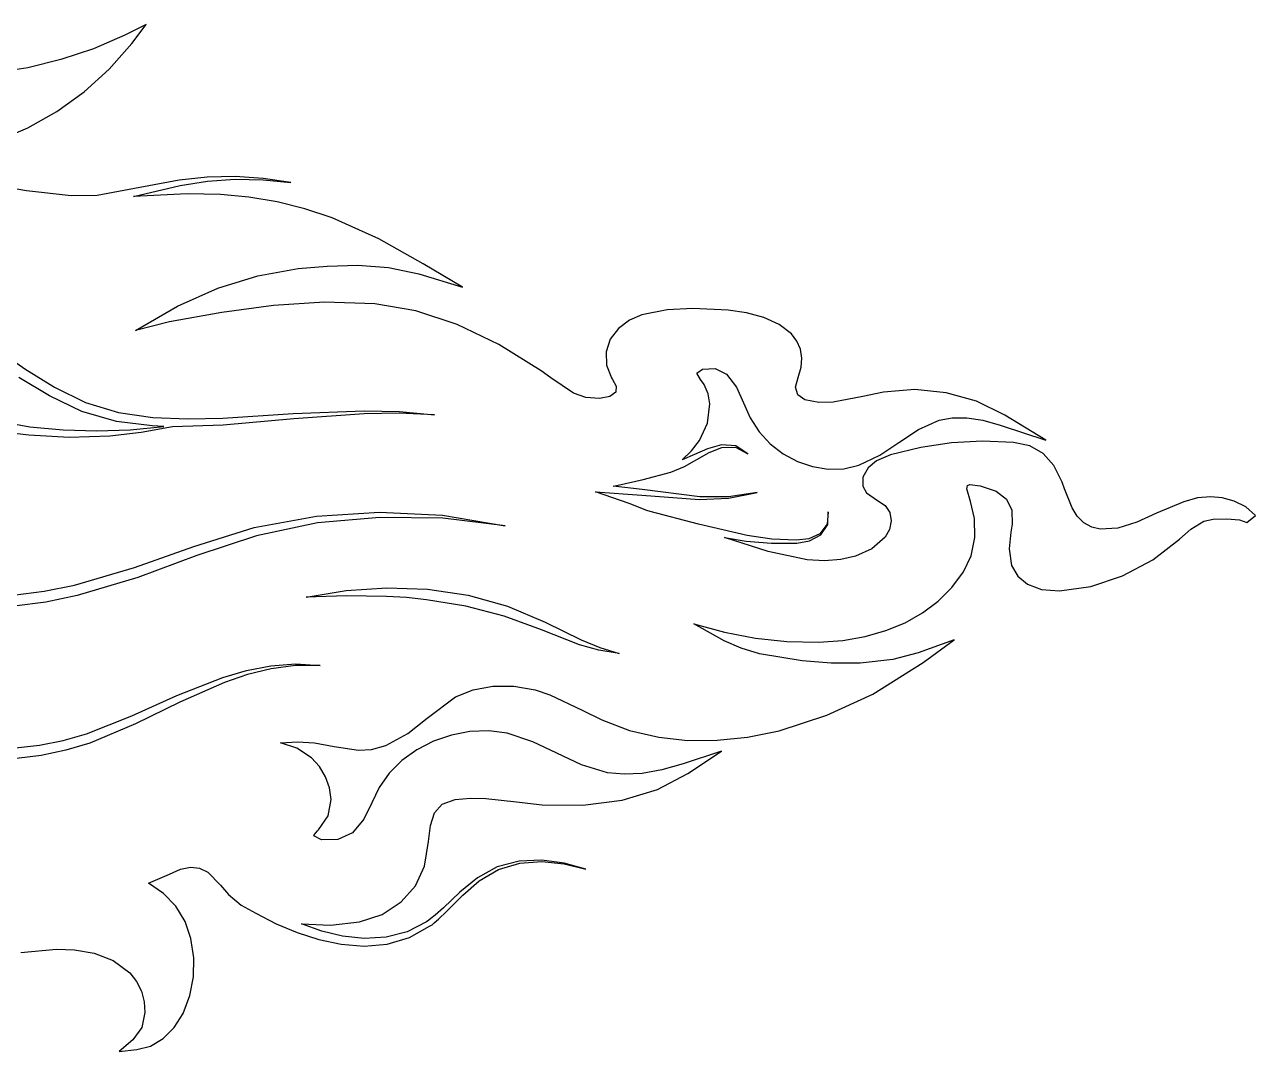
# Model space of a CAD drawing. Extents: x 0 to 244, y 0 to 91.
# Drawn here: x 146.5 to 244.3, y 2.5 to 84.1 of the extents above; entities that cross this region are included whole.
import ezdxf

# ---------------------------------------------------------------- set-up
doc = ezdxf.new("R2010")
doc.units = 0

msp = doc.modelspace()

# ---------------------------------------------------------------- linework, layer by layer
at = {"layer": 'Layer 1'}
for p, q in [((154.46092, 83.24537), (151.955791, 82.151564)), ((156.15036, 84.081741), (154.46092, 83.24537)), ((155.00623, 82.583421), (156.15036, 84.081741)), ((151.955791, 82.151564), (149.374758, 81.29532)), ((153.218626, 80.539397), (155.00623, 82.583421)), ((149.374758, 81.29532), (146.733264, 80.657876)), ((146.733264, 80.657876), (144.046754, 80.220472)), ((151.228781, 78.730945), (153.218626, 80.539397)), ((149.060134, 77.169518), (151.228781, 78.730945)), ((146.736128, 75.866574), (149.060134, 77.169518)), ((144.280203, 74.833567), (146.736128, 75.866574)), ((146.647826, 70.858278), (143.159971, 71.485761)), ((158.765038, 71.716095), (154.371608, 70.884082)), ((160.988347, 71.959507), (158.765038, 71.716095)), ((158.837778, 71.281767), (161.020202, 71.630784)), ((163.224298, 72.013151), (160.988347, 71.959507)), ((161.020202, 71.630784), (163.224398, 71.792967)), ((165.447015, 71.857806), (163.224298, 72.013151)), ((163.224398, 71.792967), (165.442889, 71.74768)), ((165.442889, 71.74768), (167.651588, 71.534598)), ((167.651588, 71.534598), (165.447015, 71.857806)), ((150.17553, 70.477181), (146.647826, 70.858278)), ((152.24, 70.4858), (150.17553, 70.477181)), ((154.371608, 70.884082), (152.24, 70.4858)), ((155.129918, 70.412089), (158.837778, 71.281767)), ((156.765278, 70.498331), (155.129918, 70.412089)), ((159.405174, 70.622826), (156.765278, 70.498331)), ((162.047788, 70.589017), (159.405174, 70.622826)), ((164.313221, 70.369681), (162.047788, 70.589017)), ((166.553027, 69.98326), (164.313221, 70.369681)), ((168.757983, 69.4317), (166.553027, 69.98326)), ((170.918868, 68.716947), (168.757983, 69.4317)), ((174.619734, 67.050576), (170.918868, 68.716947)), ((178.160708, 65.066967), (174.619734, 67.050576)), ((165.021937, 64.120728), (168.216828, 64.681972)), ((168.216828, 64.681972), (170.533449, 64.891032)), ((170.533449, 64.891032), (172.955827, 64.956773)), ((172.955827, 64.956773), (175.406305, 64.781451)), ((175.406305, 64.781451), (177.807228, 64.267317)), ((181.287448, 63.206747), (178.160708, 65.066967)), ((161.846093, 63.133698), (165.021937, 64.120728)), ((177.807228, 64.267317), (181.287448, 63.206747)), ((158.625691, 61.693251), (161.846093, 63.133698)), ((155.297128, 59.771752), (158.625691, 61.693251)), ((166.253173, 61.758691), (162.148829, 61.198)), ((170.310454, 62.030153), (166.253173, 61.758691)), ((174.321498, 61.895532), (170.310454, 62.030153)), ((177.565097, 61.331198), (174.321498, 61.895532)), ((162.148829, 61.198), (157.996598, 60.464932)), ((180.854084, 60.249265), (177.565097, 61.331198)), ((195.518451, 60.998737), (194.540732, 60.575356)), ((197.552007, 61.412141), (195.518451, 60.998737)), ((199.583477, 61.525466), (197.552007, 61.412141)), ((202.382846, 61.388645), (199.583477, 61.525466)), ((203.84599, 61.159383), (202.382846, 61.388645)), ((205.231706, 60.787129), (203.84599, 61.159383)), ((206.450192, 60.245065), (205.231706, 60.787129)), ((141.937842, 59.954689), (146.494519, 56.724764)), ((157.996598, 60.464932), (155.297128, 59.771752)), ((184.176854, 58.65441), (180.854084, 60.249265)), ((193.662427, 59.934431), (193.00688, 59.073717)), ((194.540732, 60.575356), (193.662427, 59.934431)), ((207.411647, 59.506371), (206.450192, 60.245065)), ((193.00688, 59.073717), (192.688402, 58.0704)), ((207.849335, 58.927992), (207.411647, 59.506371)), ((208.129824, 58.270385), (207.849335, 58.927992)), ((187.521798, 56.551312), (184.176854, 58.65441)), ((192.688402, 58.0704), (192.720075, 57.018225)), ((208.24411, 57.56465), (208.129824, 58.270385)), ((146.494519, 56.724764), (148.859699, 55.265424)), ((192.720075, 57.018225), (193.114978, 56.010941)), ((200.345185, 56.705721), (201.357066, 56.750977)), ((201.357066, 56.750977), (202.265525, 56.303035)), ((207.94899, 56.029749), (208.183186, 56.841891)), ((208.183186, 56.841891), (208.24411, 57.56465)), ((148.466442, 54.565532), (146.040122, 56.025462)), ((188.285022, 55.99304), (187.521798, 56.551312)), ((190.108064, 54.788185), (188.285022, 55.99304)), ((193.114978, 56.010941), (193.207866, 55.87237)), ((193.207866, 55.87237), (193.500011, 55.345179)), ((199.89661, 56.386528), (200.345185, 56.705721)), ((200.190968, 55.878551), (199.89661, 56.386528)), ((200.491752, 55.476531), (200.190968, 55.878551)), ((202.265525, 56.303035), (203.037435, 55.26793)), ((207.740605, 55.25182), (207.94899, 56.029749)), ((148.859699, 55.265424), (151.322499, 54.046384)), ((191.082169, 54.430505), (190.108064, 54.788185)), ((193.462382, 54.851683), (192.977228, 54.523179)), ((193.500011, 55.345179), (193.462382, 54.851683)), ((200.805723, 54.731379), (200.491752, 55.476531)), ((203.037435, 55.26793), (203.610745, 54.014775)), ((207.920178, 54.648799), (207.740605, 55.25182)), ((214.718145, 54.875916), (213.081275, 54.525769)), ((217.2258, 55.071079), (214.718145, 54.875916)), ((219.7093, 54.822644), (217.2258, 55.071079)), ((222.110502, 54.141676), (219.7093, 54.822644)), ((151.043312, 53.326982), (148.466442, 54.565532)), ((151.322499, 54.046384), (153.957517, 53.260518)), ((192.151532, 54.35143), (191.082169, 54.430505)), ((192.977228, 54.523179), (192.151532, 54.35143)), ((200.737937, 52.411692), (200.936884, 53.933491)), ((200.936884, 53.933491), (200.805723, 54.731379)), ((203.610745, 54.014775), (204.144255, 52.830285)), ((208.483465, 54.266272), (207.920178, 54.648799)), ((209.60354, 54.056128), (208.483465, 54.266272)), ((210.739312, 54.079466), (209.60354, 54.056128)), ((213.081275, 54.525769), (210.739312, 54.079466)), ((224.371265, 53.039236), (222.110502, 54.141676)), ((153.790614, 52.54329), (151.043312, 53.326982)), ((153.957517, 53.260518), (156.676939, 52.853524)), ((156.676939, 52.853524), (159.458324, 52.733825)), ((162.241419, 52.80319), (167.835789, 53.171061)), ((167.835789, 53.171061), (173.453464, 53.382291)), ((173.457629, 53.148356), (167.869959, 52.740655)), ((173.453464, 53.382291), (176.262498, 53.316405)), ((176.258519, 53.18378), (173.457629, 53.148356)), ((179.060489, 53.072723), (176.258519, 53.18378)), ((176.262498, 53.316405), (179.060489, 53.072723)), ((204.144255, 52.830285), (204.85089, 51.721757)), ((219.147055, 52.629855), (220.194205, 52.818497)), ((220.194205, 52.818497), (221.347183, 52.817618)), ((221.347183, 52.817618), (222.614538, 52.626607)), ((227.623815, 51.056986), (224.371265, 53.039236)), ((143.795016, 52.694924), (146.901886, 52.120489)), ((146.901886, 52.120489), (149.557367, 51.864214)), ((149.557367, 51.864214), (152.221079, 51.780808)), ((152.221079, 51.780808), (154.884594, 51.870262)), ((156.624062, 52.178042), (153.790614, 52.54329)), ((154.884594, 51.870262), (157.539486, 52.132565)), ((158.236059, 52.115061), (155.755066, 51.665766)), ((157.539486, 52.132565), (156.624062, 52.178042)), ((162.273979, 52.247909), (158.236059, 52.115061)), ((159.458324, 52.733825), (162.241419, 52.80319)), ((167.869959, 52.740655), (162.273979, 52.247909)), ((200.096574, 51.017381), (200.737937, 52.411692)), ((215.955895, 50.864375), (217.513307, 51.902073)), ((217.513307, 51.902073), (219.147055, 52.629855)), ((222.614538, 52.626607), (224.004825, 52.244856)), ((224.004825, 52.244856), (227.623815, 51.056986)), ((146.818389, 51.438453), (145.216829, 51.644142)), ((150.033238, 51.250631), (146.818389, 51.438453)), ((153.251459, 51.367192), (150.033238, 51.250631)), ((155.755066, 51.665766), (153.251459, 51.367192)), ((199.474955, 50.19001), (200.096574, 51.017381)), ((204.85089, 51.721757), (205.733932, 50.764508)), ((214.438829, 49.848552), (215.955895, 50.864375)), ((222.584758, 50.968363), (220.124638, 50.834145)), ((225.052006, 50.874413), (222.584758, 50.968363)), ((226.355193, 50.593362), (225.052006, 50.874413)), ((198.724224, 49.477721), (199.474955, 50.19001)), ((199.702222, 49.902268), (198.724224, 49.477721)), ((200.748036, 50.369825), (199.702222, 49.902268)), ((199.908895, 49.513523), (200.866049, 50.061081)), ((201.850092, 50.682569), (200.748036, 50.369825)), ((200.866049, 50.061081), (201.891585, 50.466344)), ((202.998852, 50.595323), (201.850092, 50.682569)), ((201.891585, 50.466344), (202.967495, 50.489746)), ((202.967495, 50.489746), (203.936425, 49.966611)), ((203.936425, 49.966611), (202.998852, 50.595323)), ((205.733932, 50.764508), (206.758394, 49.97384)), ((206.758394, 49.97384), (207.889287, 49.365054)), ((215.288876, 49.887581), (214.174987, 49.398276)), ((217.687419, 50.473353), (215.288876, 49.887581)), ((220.124638, 50.834145), (217.687419, 50.473353)), ((227.422133, 49.980814), (226.355193, 50.593362)), ((228.269742, 49.022923), (227.422133, 49.980814)), ((197.836685, 48.511333), (198.906495, 48.956595)), ((198.906495, 48.956595), (199.908895, 49.513523)), ((207.889287, 49.365054), (209.091625, 48.953452)), ((209.091625, 48.953452), (210.330419, 48.754336)), ((211.570682, 48.783006), (212.777425, 49.054765)), ((212.777425, 49.054765), (214.438829, 49.848552)), ((214.174987, 49.398276), (213.504838, 48.861795)), ((228.914936, 47.705843), (228.269742, 49.022923)), ((193.639785, 47.460714), (195.622375, 47.921275)), ((195.622375, 47.921275), (197.836685, 48.511333)), ((210.330419, 48.754336), (211.570682, 48.783006)), ((213.083456, 48.104281), (213.079422, 47.398111)), ((213.504838, 48.861795), (213.083456, 48.104281)), ((194.514206, 46.001869), (191.849276, 46.95541)), ((191.849276, 46.95541), (195.518866, 46.681505)), ((193.260916, 47.405272), (193.639785, 47.460714)), ((195.566176, 47.119257), (193.260916, 47.405272)), ((200.127246, 46.553549), (195.566176, 47.119257)), ((213.079422, 47.398111), (213.376438, 46.869715)), ((221.345589, 47.167571), (221.3918, 47.444735)), ((221.634229, 46.171025), (221.345589, 47.167571)), ((221.3918, 47.444735), (221.59595, 47.520632)), ((221.59595, 47.520632), (222.40703, 47.431296)), ((222.40703, 47.431296), (223.682417, 46.984008)), ((223.682417, 46.984008), (224.510182, 46.349848)), ((229.09838, 47.189323), (228.914936, 47.705843)), ((229.706955, 45.669745), (229.09838, 47.189323)), ((195.915016, 45.464902), (194.514206, 46.001869)), ((195.518866, 46.681505), (200.117206, 46.333633)), ((200.117206, 46.333633), (202.422913, 46.425756)), ((202.41896, 46.535983), (200.127246, 46.553549)), ((204.683086, 46.890937), (202.41896, 46.535983)), ((202.422913, 46.425756), (204.683086, 46.890937)), ((213.376438, 46.869715), (214.318656, 46.194101)), ((214.318656, 46.194101), (214.868707, 45.847089)), ((221.969241, 44.824075), (221.634229, 46.171025)), ((224.510182, 46.349848), (224.92156, 45.491297)), ((238.601104, 46.15973), (236.41456, 45.23334)), ((239.684076, 46.458946), (238.601104, 46.15973)), ((240.74, 46.5546), (239.684076, 46.458946)), ((241.642929, 46.456168), (240.74, 46.5546)), ((240.74, 46.5546), (240.74, 46.5546)), ((242.597179, 46.192542), (241.642929, 46.456168)), ((243.506697, 45.739003), (242.597179, 46.192542)), ((164.72559, 44.105359), (169.678268, 45.009246)), ((169.678268, 45.009246), (174.685522, 45.334656)), ((174.685522, 45.334656), (179.696936, 45.081229)), ((179.696936, 45.081229), (184.66209, 44.248601)), ((196.188238, 45.366124), (195.915016, 45.464902)), ((200.039695, 44.364698), (196.188238, 45.366124)), ((210.339032, 45.345069), (210.264876, 44.377996)), ((210.311829, 44.34525), (210.339032, 45.345069)), ((214.868707, 45.847089), (215.237568, 45.298566)), ((215.237568, 45.298566), (215.339171, 44.645409)), ((224.92156, 45.491297), (224.94778, 44.370836)), ((230.118513, 45.012608), (229.706955, 45.669745)), ((230.65497, 44.489253), (230.118513, 45.012608)), ((236.41456, 45.23334), (234.846067, 44.537931)), ((244.275429, 45.070834), (243.506697, 45.739003)), ((243.605809, 44.498855), (244.275429, 45.070834)), ((159.922092, 42.602671), (164.72559, 44.105359)), ((169.764379, 44.473227), (164.9016, 43.454355)), ((174.71379, 44.906875), (169.764379, 44.473227)), ((179.705062, 44.836498), (174.71379, 44.906875)), ((184.66209, 44.248601), (179.705062, 44.836498)), ((203.891018, 43.466894), (200.039695, 44.364698)), ((210.264876, 44.377996), (209.679448, 43.604689)), ((209.748471, 43.518809), (210.311829, 44.34525)), ((215.339171, 44.645409), (215.197649, 43.94771)), ((221.979232, 43.321076), (221.969241, 44.824075)), ((224.94778, 44.370836), (224.857362, 43.749078)), ((231.281705, 44.145475), (230.65497, 44.489253)), ((231.941312, 43.974373), (231.281705, 44.145475)), ((233.346665, 44.054437), (231.941312, 43.974373)), ((234.846067, 44.537931), (233.346665, 44.054437)), ((239.154088, 43.977362), (240.172069, 44.614143)), ((240.172069, 44.614143), (240.92539, 44.762464)), ((240.92539, 44.762464), (242.003049, 44.794778)), ((242.003049, 44.794778), (243.023654, 44.707952)), ((243.023654, 44.707952), (243.605809, 44.498855)), ((164.9016, 43.454355), (160.183758, 41.877274)), ((205.551701, 42.204396), (202.101041, 43.303036)), ((202.101041, 43.303036), (203.821471, 43.032103)), ((203.821471, 43.032103), (205.827705, 42.850803)), ((205.850556, 43.180359), (203.891018, 43.466894)), ((207.828958, 43.091948), (205.850556, 43.180359)), ((208.793474, 43.20659), (207.828958, 43.091948)), ((207.842001, 42.872199), (208.844752, 43.049512)), ((209.679448, 43.604689), (208.793474, 43.20659)), ((208.844752, 43.049512), (209.748471, 43.518809)), ((214.866383, 43.348036), (213.808652, 42.424424)), ((215.197649, 43.94771), (214.866383, 43.348036)), ((221.68184, 41.843565), (221.979232, 43.321076)), ((224.857362, 43.749078), (224.708206, 42.421368)), ((236.118364, 41.535488), (238.252559, 43.184253)), ((238.252559, 43.184253), (239.154088, 43.977362)), ((155.21224, 40.924829), (159.922092, 42.602671)), ((208.661996, 41.532137), (205.551701, 42.204396)), ((205.827705, 42.850803), (207.842001, 42.872199)), ((213.808652, 42.424424), (212.514045, 41.837884)), ((224.708206, 42.421368), (224.906959, 41.089778)), ((160.183758, 41.877274), (155.48357, 40.138855)), ((210.046428, 41.456016), (208.661996, 41.532137)), ((211.330631, 41.551729), (210.046428, 41.456016)), ((212.514045, 41.837884), (211.330631, 41.551729)), ((221.0947, 40.573075), (221.68184, 41.843565)), ((224.906959, 41.089778), (225.411719, 40.231975)), ((233.727773, 40.261641), (236.118364, 41.535488)), ((150.450139, 39.527798), (155.21224, 40.924829)), ((155.48357, 40.138855), (150.650958, 38.691217)), ((220.159652, 39.341119), (221.0947, 40.573075)), ((225.411719, 40.231975), (226.171979, 39.589628)), ((231.2146, 39.4204), (233.727773, 40.261641)), ((148.027977, 39.034313), (150.450139, 39.527798)), ((172.039946, 39.109311), (175.26084, 39.314487)), ((175.26084, 39.314487), (178.50462, 39.195831)), ((178.50462, 39.195831), (181.71623, 38.724925)), ((219.070297, 38.256772), (220.159652, 39.341119)), ((226.171979, 39.589628), (227.287223, 39.16799)), ((227.287223, 39.16799), (228.712659, 39.069453)), ((228.712659, 39.069453), (231.2146, 39.4204)), ((145.58063, 38.722709), (148.027977, 39.034313)), ((148.173174, 38.177074), (145.65729, 37.845845)), ((150.650958, 38.691217), (148.173174, 38.177074)), ((168.85698, 38.575469), (172.039946, 39.109311)), ((172.062839, 38.676908), (168.85698, 38.575469)), ((175.25012, 38.627254), (172.062839, 38.676908)), ((176.83606, 38.530474), (175.25012, 38.627254)), ((178.41365, 38.367307), (176.83606, 38.530474)), ((181.53704, 37.863151), (178.41365, 38.367307)), ((181.71623, 38.724925), (184.8555, 37.861571)), ((217.831676, 37.322482), (219.070297, 38.256772)), ((184.5941, 37.07217), (181.53704, 37.863151)), ((184.8555, 37.861571), (187.84425, 36.588921)), ((216.44883, 36.540696), (217.831676, 37.322482)), ((187.56113, 35.96561), (184.5941, 37.07217)), ((187.84425, 36.588921), (190.719695, 35.189663)), ((202.05825, 35.095185), (199.66999, 36.453865)), ((199.66999, 36.453865), (202.094418, 35.779713)), ((214.926799, 35.913864), (216.44883, 36.540696)), ((190.562, 34.7883), (187.56113, 35.96561)), ((202.094418, 35.779713), (204.562104, 35.309348)), ((204.562104, 35.309348), (207.060235, 35.044667)), ((211.485343, 35.13485), (213.270623, 35.444432)), ((213.270623, 35.444432), (214.926799, 35.913864)), ((192.118985, 34.349546), (190.562, 34.7883)), ((190.562, 34.7883), (190.562, 34.7883)), ((190.719695, 35.189663), (192.190027, 34.580801)), ((193.71682, 34.097291), (192.118985, 34.349546)), ((192.190027, 34.580801), (193.71682, 34.097291)), ((203.413033, 34.522024), (202.05825, 35.095185)), ((204.882026, 34.070787), (203.413033, 34.522024)), ((207.060235, 35.044667), (209.576, 34.987565)), ((209.576, 34.987565), (211.485343, 35.13485)), ((220.33595, 35.179508), (217.47381, 34.137348)), ((217.88601, 33.369318), (220.33595, 35.179508)), ((166.049397, 33.106665), (168.005302, 33.261865)), ((168.005302, 33.261865), (169.961312, 33.147286)), ((208.27185, 33.506255), (204.882026, 34.070787)), ((210.566715, 33.323141), (208.27185, 33.506255)), ((212.86887, 33.32723), (210.566715, 33.323141)), ((215.459066, 33.618306), (212.86887, 33.32723)), ((213.87016, 30.866808), (217.88601, 33.369318)), ((217.47381, 34.137348), (215.459066, 33.618306)), ((162.223702, 32.186348), (164.115047, 32.731541)), ((164.203404, 32.41086), (162.369412, 31.779971)), ((164.115047, 32.731541), (166.049397, 33.106665)), ((166.086232, 32.876161), (164.203404, 32.41086)), ((168.015458, 33.130549), (166.086232, 32.876161)), ((169.961312, 33.147286), (168.015458, 33.130549)), ((158.569656, 30.742082), (162.223702, 32.186348)), ((162.369412, 31.779971), (158.809659, 30.218531)), ((182.118523, 31.205736), (183.698294, 31.496355)), ((183.698294, 31.496355), (185.3684, 31.499923)), ((185.3684, 31.499923), (187.0402, 31.208386)), ((155.005332, 29.135778), (158.569656, 30.742082)), ((178.46131, 28.961229), (180.71773, 30.636119)), ((180.71773, 30.636119), (182.118523, 31.205736)), ((187.0402, 31.208386), (188.21423, 30.816145)), ((188.21423, 30.816145), (190.78569, 29.591755)), ((210.238051, 29.183731), (213.87016, 30.866808)), ((158.809659, 30.218531), (155.292642, 28.511381)), ((190.78569, 29.591755), (192.34271, 28.807708)), ((151.412222, 27.705568), (155.005332, 29.135778)), ((155.292642, 28.511381), (151.657462, 26.973861)), ((176.930396, 27.737396), (178.46131, 28.961229)), ((192.34271, 28.807708), (194.559275, 27.96861)), ((206.42745, 27.957238), (210.238051, 29.183731)), ((149.563046, 27.184682), (151.412222, 27.705568)), ((175.18475, 26.780269), (176.930396, 27.737396)), ((180.396747, 27.604225), (178.975208, 27.116321)), ((181.872729, 27.884846), (180.396747, 27.604225)), ((183.361962, 27.940711), (181.872729, 27.884846)), ((184.823252, 27.754343), (183.361962, 27.940711)), ((186.871478, 27.079194), (184.823252, 27.754343)), ((194.559275, 27.96861), (196.86949, 27.439318)), ((196.86949, 27.439318), (199.147554, 27.189059)), ((201.505494, 27.192286), (203.934922, 27.448509)), ((203.934922, 27.448509), (206.42745, 27.957238)), ((145.771732, 26.594489), (147.677802, 26.815048)), ((147.677802, 26.815048), (149.563046, 27.184682)), ((149.754116, 26.404908), (147.810982, 25.991796)), ((151.657462, 26.973861), (149.754116, 26.404908)), ((166.81447, 26.97879), (168.168401, 27.075413)), ((168.12723, 26.562096), (166.81447, 26.97879)), ((169.27, 25.7933), (168.12723, 26.562096)), ((168.168401, 27.075413), (169.52233, 26.978756)), ((169.52233, 26.978756), (171.0791, 26.697719)), ((171.0791, 26.697719), (173.005558, 26.40812)), ((173.005558, 26.40812), (174.041121, 26.471528)), ((174.041121, 26.471528), (175.18475, 26.780269)), ((177.649306, 26.43861), (176.460234, 25.588566)), ((178.975208, 27.116321), (177.649306, 26.43861)), ((188.764762, 26.172253), (186.871478, 27.079194)), ((199.147554, 27.189059), (201.505494, 27.192286)), ((147.810982, 25.991796), (145.833542, 25.748162)), ((169.906338, 25.09894), (169.27, 25.7933)), ((176.460234, 25.588566), (175.449185, 24.583666)), ((190.73753, 25.233382), (188.764762, 26.172253)), ((201.853912, 26.327501), (198.803302, 25.325801)), ((199.185722, 24.541361), (201.853912, 26.327501)), ((170.389715, 24.300993), (169.906338, 25.09894)), ((175.449185, 24.583666), (174.657352, 23.441383)), ((192.798242, 24.609273), (190.73753, 25.233382)), ((194.111623, 24.487982), (192.798242, 24.609273)), ((195.543293, 24.566124), (194.111623, 24.487982)), ((197.103703, 24.844973), (195.543293, 24.566124)), ((196.774866, 23.287849), (199.185722, 24.541361)), ((198.803302, 25.325801), (197.103703, 24.844973)), ((170.708312, 23.424141), (170.389715, 24.300993)), ((170.602372, 21.181286), (170.850309, 22.493068)), ((170.850309, 22.493068), (170.708312, 23.424141)), ((174.657352, 23.441383), (174.070519, 22.220493)), ((180.690682, 22.485648), (181.903255, 22.600234)), ((181.903255, 22.600234), (183.129782, 22.577519)), ((183.129782, 22.577519), (185.578692, 22.306982)), ((193.951607, 22.438879), (196.774866, 23.287849)), ((174.070519, 22.220493), (173.439461, 20.931454)), ((179.055144, 21.415929), (179.656526, 22.108297)), ((179.656526, 22.108297), (180.690682, 22.485648)), ((185.578692, 22.306982), (187.595822, 22.067071)), ((187.595822, 22.067071), (190.847931, 22.022577)), ((190.847931, 22.022577), (193.951607, 22.438879)), ((169.848949, 20.079198), (170.602372, 21.181286)), ((173.439461, 20.931454), (172.550159, 19.842913)), ((178.744587, 20.424284), (179.055144, 21.415929)), ((169.461489, 19.59327), (169.482848, 19.679046)), ((170.081759, 19.2824), (169.461489, 19.59327)), ((169.482848, 19.679046), (169.766823, 19.999611)), ((169.766823, 19.999611), (169.848949, 20.079198)), ((172.550159, 19.842913), (171.374825, 19.303422)), ((178.582912, 19.149098), (178.744587, 20.424284)), ((171.374825, 19.303422), (170.081759, 19.2824)), ((178.271774, 17.176088), (178.582912, 19.149098)), ((187.589451, 17.660058), (185.789737, 17.582832)), ((189.363892, 17.427239), (187.589451, 17.660058)), ((157.988059, 16.563881), (158.866389, 16.955291)), ((158.866389, 16.955291), (159.660275, 17.11104)), ((159.660275, 17.11104), (160.383169, 17.031774)), ((160.383169, 17.031774), (161.048519, 16.718144)), ((161.048519, 16.718144), (162.058809, 15.670014)), ((177.553723, 15.632837), (178.271774, 17.176088)), ((184.045941, 17.131047), (182.460393, 16.260995)), ((182.61446, 16.032921), (184.129561, 16.927384)), ((185.789737, 17.582832), (184.045941, 17.131047)), ((184.129561, 16.927384), (185.824717, 17.421244)), ((185.824717, 17.421244), (187.585651, 17.549949)), ((187.585651, 17.549949), (189.358078, 17.37228)), ((189.358078, 17.37228), (191.087661, 16.946127)), ((191.087661, 16.946127), (189.363892, 17.427239)), ((156.335389, 15.824936), (157.988059, 16.563881)), ((157.527951, 15.026355), (156.335389, 15.824936)), ((162.058809, 15.670014), (162.675924, 14.93467)), ((182.460393, 16.260995), (181.066651, 15.108417)), ((181.294591, 14.869504), (182.61446, 16.032921)), ((158.507757, 14.000331), (157.527951, 15.026355)), ((162.675924, 14.93467), (163.698173, 14.079607)), ((176.404059, 14.339187), (177.553723, 15.632837)), ((181.066651, 15.108417), (179.772211, 13.873697)), ((180.041431, 13.598014), (181.294591, 14.869504)), ((159.243714, 12.787437), (158.507757, 14.000331)), ((163.698173, 14.079607), (164.871094, 13.44685)), ((174.895272, 13.357196), (176.404059, 14.339187)), ((179.772211, 13.873697), (179.110296, 13.292847)), ((159.704729, 11.428246), (159.243714, 12.787437)), ((164.871094, 13.44685), (166.474897, 12.600142)), ((170.797675, 12.492558), (173.099854, 12.748918)), ((173.099854, 12.748918), (174.895272, 13.357196)), ((178.416454, 12.769266), (176.882168, 11.970802)), ((178.601408, 12.883766), (178.416454, 12.769266)), ((178.771421, 13.019176), (178.601408, 12.883766)), ((179.110296, 13.292847), (178.771421, 13.019176)), ((179.032245, 12.681549), (179.37966, 12.980035)), ((179.37966, 12.980035), (180.041431, 13.598014)), ((166.474897, 12.600142), (168.145292, 11.903372)), ((168.145292, 11.903372), (169.871805, 11.360364)), ((170.091536, 12.029249), (168.483774, 12.600317)), ((168.483774, 12.600317), (170.797675, 12.492558)), ((171.749614, 11.627015), (170.091536, 12.029249)), ((176.882168, 11.970802), (175.208694, 11.533696)), ((177.062599, 11.509394), (178.666314, 12.406532)), ((178.666314, 12.406532), (178.857217, 12.533665)), ((178.857217, 12.533665), (179.032245, 12.681549)), ((159.93144, 9.913252), (159.704729, 11.428246)), ((169.871805, 11.360364), (171.643964, 10.97494)), ((171.643964, 10.97494), (173.472472, 10.834105)), ((173.475358, 11.439655), (171.749614, 11.627015)), ((173.472472, 10.834105), (175.299684, 10.990852)), ((175.208694, 11.533696), (173.475358, 11.439655)), ((175.299684, 10.990852), (177.062599, 11.509394)), ((146.184325, 10.327064), (149.023885, 10.592107)), ((149.023885, 10.592107), (150.464395, 10.533921)), ((150.464395, 10.533921), (152.013694, 10.259466)), ((152.013694, 10.259466), (153.526893, 9.677553)), ((159.899921, 8.392465), (159.93144, 9.913252)), ((153.526893, 9.677553), (154.859105, 8.696997)), ((154.859105, 8.696997), (155.389615, 8.011989)), ((155.389615, 8.011989), (155.77095, 7.243252)), ((159.613616, 6.898538), (159.899921, 8.392465)), ((155.77095, 7.243252), (155.994079, 6.414649)), ((159.075967, 5.464126), (159.613616, 6.898538)), ((155.994079, 6.414649), (156.049975, 5.550037)), ((156.049975, 5.550037), (155.789445, 4.360307)), ((158.37221, 4.354597), (159.075967, 5.464126)), ((155.789445, 4.360307), (155.073267, 3.375207)), ((157.491173, 3.481033), (158.37221, 4.354597)), ((155.073267, 3.375207), (154.007617, 2.463348)), ((156.484348, 2.883584), (157.491173, 3.481033)), ((154.007617, 2.463348), (155.403227, 2.602396)), ((155.403227, 2.602396), (156.484348, 2.883584))]:
    msp.add_line(p, q, dxfattribs=at)

doc.saveas('drawing.dxf')
